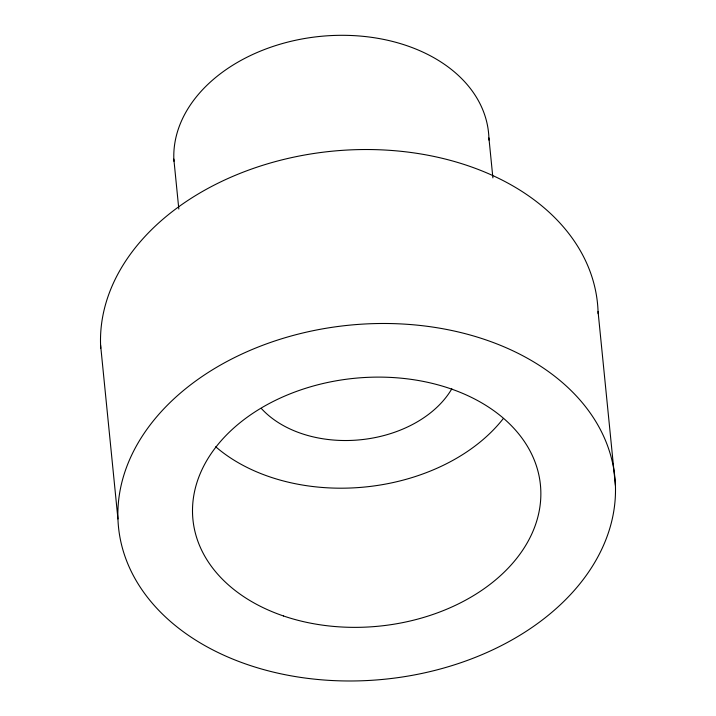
<?xml version="1.0" encoding="UTF-8"?>
<svg xmlns="http://www.w3.org/2000/svg" width="716" height="716" viewBox="0 0 716 716"><rect width="100%" height="100%" fill="white"/><g stroke="black" fill="none" stroke-linecap="round" stroke-linejoin="round"><path stroke-width="1.07" d="M598.057 311.558L615.42 485.52A249.428 177.908 -5.7 0 1 247.843 664.717A249.428 177.908 -5.7 0 1 236.772 356.47A249.428 177.908 -5.7 0 1 615.42 485.52M488.912 137.928L492.894 177.872M173.836 159.095L178.821 209.036M100.58 344.987L117.943 518.948M503.285 418.574A174.597 124.53 -5.7 0 1 215.695 446.757M451.832 388.788A108.089 77.095 -5.7 0 1 361.15 439.705A108.089 77.095 -5.7 0 1 261.528 408.675M173.943 161.261A157.968 112.672 -5.7 0 1 327.328 35.8A157.968 112.672 -5.7 0 1 488.956 140.094M100.741 348.28A249.428 177.908 -5.7 0 1 342.123 150.36A249.428 177.908 -5.7 0 1 598.12 313.697M283.5 615.975A174.597 124.53 -5.7 0 0 540.804 490.532A174.597 124.53 -5.7 0 0 275.75 400.199A174.597 124.53 -5.7 0 0 283.5 615.975"/></g></svg>
